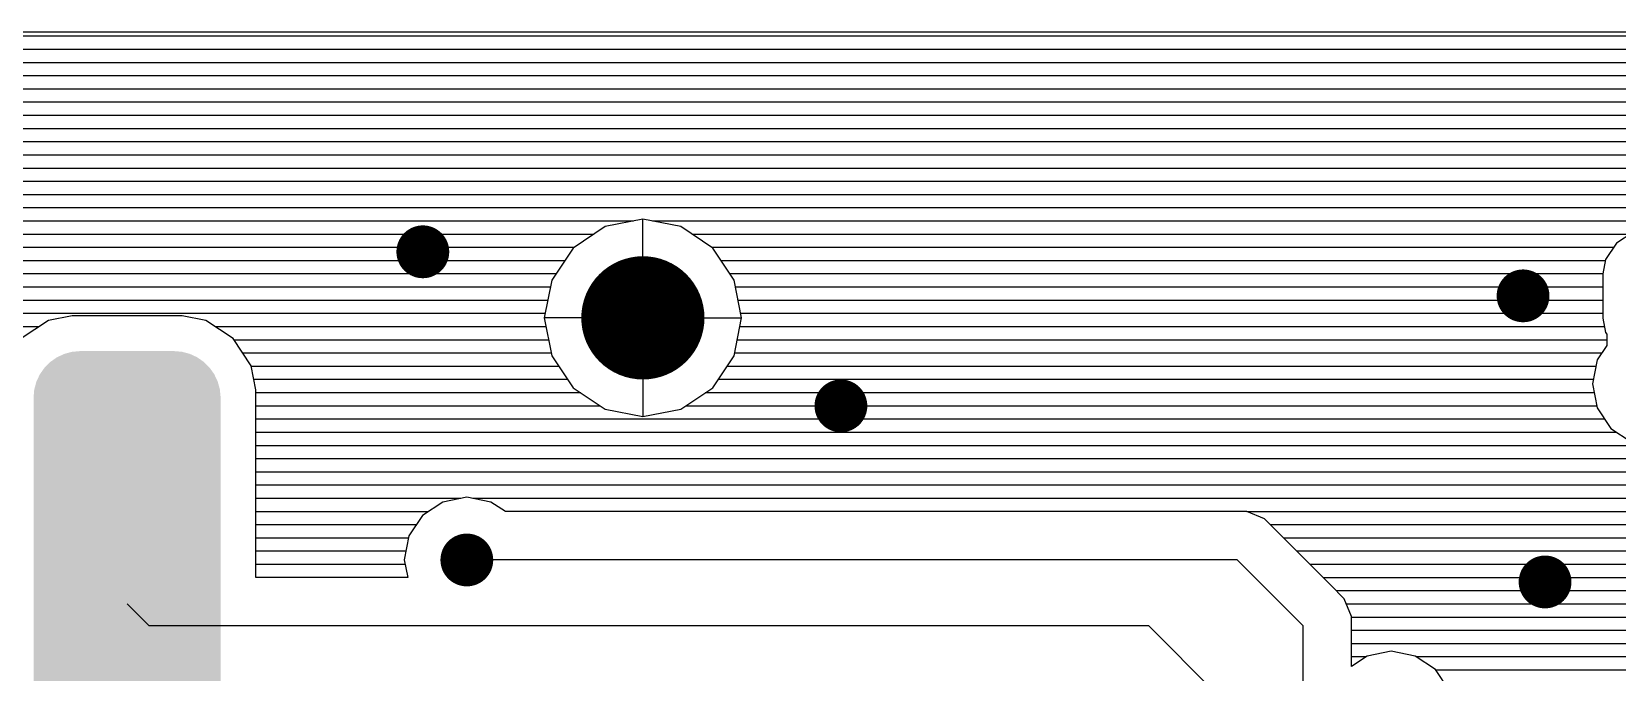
# Model space of a CAD drawing. Extents: x 295 to 953, y 10 to 290.
# Drawn here: x 543.8 to 596.4, y 239.3 to 260.6 of the extents above; entities that cross this region are included whole.
import ezdxf

# ---------------------------------------------------------------- set-up
doc = ezdxf.new("R2010")
doc.units = 0
doc.header["$LTSCALE"] = 5
doc.header["$MEASUREMENT"] = 0
doc.layers.get('0').update_dxf_attribs({"linetype": 'CONTINUOUS', "lineweight": 25})
doc.layers.add('DV-PEI-A6_BOT', color=7, linetype='CONTINUOUS')

msp = doc.modelspace()

# ---------------------------------------------------------------- linework, layer by layer
for points, const_width in [([(557.247, 253.26, -1), (556.37, 253.26, -1)], 0.876), ([(565.133, 251.069, -1), (563.089, 251.069, -1)], 2.045), ([(593.759, 251.799, -1), (592.883, 251.799, -1)], 0.876), ([(571.121, 248.148, -1), (570.245, 248.148, -1)], 0.876), ([(558.707, 243.036, -1), (557.831, 243.036, -1)], 0.876), ([(594.489, 242.306, -1), (593.613, 242.306, -1)], 0.876)]:
    msp.add_lwpolyline(points, format="xyb", close=True, dxfattribs=dict(const_width=const_width))
for points in [[(549.076, 249.874), (548.821, 249.942), (544.915, 249.874), (545.164, 249.942)], [(548.821, 249.942), (548.816, 249.943), (545.164, 249.942), (545.18, 249.943)], [(548.816, 249.943), (548.548, 249.966), (545.18, 249.943), (545.44, 249.966)], [(548.548, 249.966), (548.548, 249.971), (545.44, 249.966), (545.44, 249.971)], [(549.736, 249.412), (549.732, 249.418), (544.251, 249.412), (544.257, 249.418)], [(549.732, 249.418), (549.546, 249.602), (544.257, 249.418), (544.441, 249.602)], [(549.546, 249.602), (549.541, 249.607), (544.441, 249.602), (544.448, 249.607)], [(549.541, 249.607), (549.325, 249.757), (544.448, 249.607), (544.661, 249.757)], [(549.325, 249.757), (549.32, 249.761), (544.661, 249.757), (544.67, 249.761)], [(549.32, 249.761), (549.082, 249.871), (544.67, 249.761), (544.905, 249.871)], [(549.082, 249.871), (549.076, 249.874), (544.905, 249.871), (544.915, 249.874)], [(550.073, 248.696), (550.004, 248.948), (543.915, 248.696), (543.983, 248.948)], [(550.004, 248.948), (550.002, 248.955), (543.983, 248.948), (543.986, 248.955)], [(550.002, 248.955), (549.89, 249.191), (543.986, 248.955), (544.097, 249.191)], [(549.89, 249.191), (549.887, 249.198), (544.097, 249.191), (544.102, 249.198)], [(549.887, 249.198), (549.736, 249.412), (544.102, 249.198), (544.251, 249.412)], [(550.099, 248.42), (550.074, 248.688), (543.889, 248.42), (543.913, 248.688)], [(550.099, 248.417), (550.099, 248.42), (543.889, 248.417), (543.889, 248.42)], [(550.099, 234.735), (550.099, 248.417), (543.889, 234.735), (543.889, 248.417)], [(550.074, 248.688), (550.073, 248.696), (543.913, 248.688), (543.915, 248.696)]]:
    msp.add_solid(points)
at = {"layer": 'DV-PEI-A6_BOT'}
for p, q in [((533.014, 260.562), (682.411, 260.562)), ((704.821, 259.972), (532.126, 259.972)), ((840.765, 260.411), (532.663, 260.411)), ((699.102, 259.534), (531.688, 259.534)), ((698.459, 259.096), (531.25, 259.096)), ((698.161, 258.658), (530.812, 258.658)), ((697.975, 258.22), (530.373, 258.22)), ((697.916, 257.344), (529.795, 257.344)), ((697.887, 257.782), (529.976, 257.782)), ((698.004, 256.905), (529.789, 256.905)), ((698.261, 256.467), (529.789, 256.467)), ((698.664, 256.029), (529.789, 256.029)), ((633.111, 255.591), (529.789, 255.591)), ((632.34, 255.153), (529.789, 255.153)), ((632.012, 254.715), (536.56, 254.715)), ((563.795, 254.277), (537.22, 254.277)), ((564.111, 254.341), (562.861, 254.095)), ((564.111, 252.103), (564.111, 254.341)), ((565.367, 254.095), (564.111, 254.341)), ((629.267, 254.277), (564.432, 254.277)), ((562.481, 253.838), (537.565, 253.838)), ((562.861, 254.095), (561.797, 253.383)), ((566.43, 253.383), (565.367, 254.095)), ((596.867, 253.838), (565.747, 253.838)), ((596.96, 253.903), (596.423, 253.546)), ((561.827, 253.4), (537.839, 253.4)), ((561.797, 253.383), (561.085, 252.319)), ((596.33, 253.4), (566.401, 253.4)), ((567.143, 252.319), (566.43, 253.383)), ((596.423, 253.546), (596.061, 253.009)), ((561.517, 252.962), (537.927, 252.962)), ((596.055, 252.962), (566.711, 252.962)), ((596.061, 253.009), (595.967, 252.53)), ((561.044, 252.086), (537.927, 252.086)), ((561.225, 252.524), (538.015, 252.524)), ((561.085, 252.319), (560.839, 251.069)), ((595.967, 252.524), (567.003, 252.524)), ((567.388, 251.069), (567.143, 252.319)), ((595.967, 252.086), (567.184, 252.086)), ((595.967, 252.53), (595.967, 251.063)), ((560.956, 251.648), (537.839, 251.648)), ((595.967, 251.648), (567.271, 251.648)), ((560.869, 251.209), (537.676, 251.209)), ((545.177, 251.139), (544.382, 250.976)), ((548.817, 251.139), (545.177, 251.139)), ((549.611, 250.976), (548.817, 251.139)), ((563.077, 251.069), (560.839, 251.069)), ((560.839, 251.069), (561.085, 249.813)), ((565.151, 251.069), (567.388, 251.069)), ((567.143, 249.813), (567.388, 251.069)), ((595.967, 251.209), (567.359, 251.209)), ((595.967, 251.063), (596.061, 250.584)), ((544.079, 250.771), (538.873, 250.771)), ((544.382, 250.976), (543.483, 250.38)), ((550.511, 250.38), (549.611, 250.976)), ((560.898, 250.771), (549.915, 250.771)), ((596.026, 250.771), (567.33, 250.771)), ((596.061, 250.584), (596.096, 250.532)), ((596.096, 250.532), (596.096, 250.152)), ((551.112, 249.474), (550.511, 250.38)), ((560.985, 250.333), (550.54, 250.333)), ((564.111, 250.029), (564.111, 247.792)), ((596.096, 250.333), (567.242, 250.333)), ((596.096, 250.152), (595.78, 249.673)), ((561.073, 249.895), (550.832, 249.895)), ((551.27, 248.686), (551.112, 249.474)), ((561.324, 249.457), (551.112, 249.457)), ((561.085, 249.813), (561.797, 248.75)), ((566.43, 248.75), (567.143, 249.813)), ((595.74, 249.457), (566.903, 249.457)), ((595.926, 249.895), (567.155, 249.895)), ((595.78, 249.673), (595.623, 248.878)), ((561.616, 249.019), (551.2, 249.019)), ((595.652, 249.019), (566.611, 249.019)), ((551.27, 242.452), (551.27, 248.686)), ((562.049, 248.581), (551.27, 248.581)), ((561.797, 248.75), (562.861, 248.037)), ((565.367, 248.037), (566.43, 248.75)), ((595.681, 248.581), (566.179, 248.581)), ((595.623, 248.878), (595.78, 248.078)), ((562.703, 248.142), (551.27, 248.142)), ((562.861, 248.037), (564.111, 247.792)), ((564.111, 247.792), (565.367, 248.037)), ((595.769, 248.142), (565.525, 248.142)), ((595.78, 248.078), (596.23, 247.4)), ((596.026, 247.704), (551.27, 247.704)), ((596.23, 247.4), (596.908, 246.951)), ((596.429, 247.266), (551.27, 247.266)), ((597.504, 246.828), (551.27, 246.828)), ((599.303, 246.39), (551.27, 246.39)), ((599.28, 245.952), (551.27, 245.952)), ((599.28, 245.514), (551.27, 245.514)), ((558.07, 245.075), (551.27, 245.075)), ((557.474, 244.959), (556.797, 244.509)), ((558.269, 245.116), (557.474, 244.959)), ((559.069, 244.959), (558.269, 245.116)), ((599.28, 245.075), (558.473, 245.075)), ((559.548, 244.643), (559.069, 244.959)), ((556.995, 244.637), (551.27, 244.637)), ((556.592, 244.199), (551.27, 244.199)), ((556.797, 244.509), (556.347, 243.831)), ((584.149, 244.643), (559.548, 244.643)), ((584.739, 244.398), (584.149, 244.643)), ((599.28, 244.637), (584.149, 244.637)), ((585.195, 243.942), (584.739, 244.398)), ((599.28, 244.199), (584.932, 244.199)), ((556.335, 243.761), (551.27, 243.761)), ((556.347, 243.831), (556.189, 243.036)), ((586.93, 242.207), (585.195, 243.942)), ((599.28, 243.761), (585.37, 243.761)), ((556.248, 243.323), (551.27, 243.323)), ((599.28, 243.323), (585.808, 243.323)), ((556.218, 242.885), (551.27, 242.885)), ((556.189, 243.036), (556.306, 242.452)), ((583.828, 243.036), (558.269, 243.036)), ((586.018, 240.846), (583.828, 243.036)), ((599.28, 242.885), (586.246, 242.885)), ((556.306, 242.452), (551.27, 242.452)), ((599.28, 242.446), (586.684, 242.446)), ((587.385, 241.751), (586.93, 242.207)), ((547.724, 240.846), (546.994, 241.576)), ((599.28, 242.008), (587.123, 242.008)), ((587.625, 241.161), (587.385, 241.751)), ((599.28, 241.57), (587.456, 241.57)), ((587.625, 240.524), (587.625, 241.161)), ((599.303, 241.132), (587.625, 241.132)), ((580.907, 240.846), (547.724, 240.846)), ((583.097, 238.655), (580.907, 240.846)), ((586.018, 235.378), (586.018, 240.846)), ((599.391, 240.694), (587.625, 240.694)), ((587.625, 239.502), (587.625, 240.524)), ((599.659, 240.256), (587.625, 240.256)), ((588.939, 240.005), (588.145, 239.847)), ((589.74, 239.847), (588.939, 240.005)), ((588.145, 239.847), (587.625, 239.502)), ((588.104, 239.818), (587.625, 239.818)), ((590.417, 239.397), (589.74, 239.847)), ((600.068, 239.818), (589.781, 239.818)), ((590.867, 238.719), (590.417, 239.397)), ((601.126, 239.379), (590.423, 239.379))]:
    msp.add_line(p, q, dxfattribs=at)

doc.saveas('drawing.dxf')
